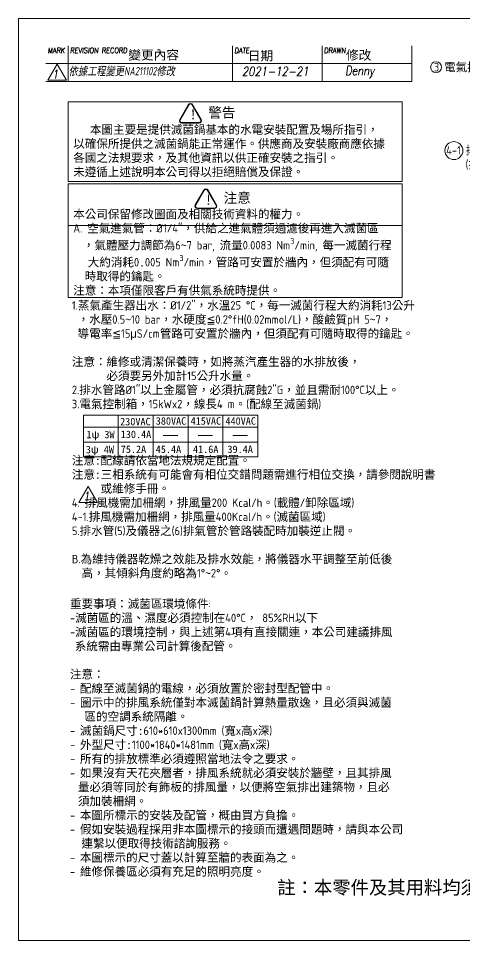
# Model space of a CAD drawing. Header units: millimetres. Extents: x -215875 to -182231, y -22821 to -2215.
# Drawn here: x -195416 to -190936, y -22821 to -13551 of the extents above; entities that cross this region are included whole.
import ezdxf

# ---------------------------------------------------------------- set-up
doc = ezdxf.new("R2010")
doc.units = ezdxf.units.MM
doc.header["$MEASUREMENT"] = 0
doc.layers.get('0').update_dxf_attribs({"lineweight": 25})
for name, color, linetype, lineweight in [('D', 3, 'Continuous', 13), ('F', 7, 'Continuous', 15), ('T', 4, 'Continuous', 15)]:
    doc.layers.add(name, color=color, linetype=linetype, lineweight=lineweight)
doc.styles.get("Standard").update_dxf_attribs({"font": 'KAIU.TTF'})
doc.styles.add('STU25', font='isocp2.shx')
doc.styles.add('Text', font='romans.shx', dxfattribs={"width": 0.8, "oblique": 10})

msp = doc.modelspace()

# ---------------------------------------------------------------- hatches: boundary and pattern name
at = {"layer": 'D'}
h = msp.add_hatch(color=11, dxfattribs=at)
edge = h.paths.add_edge_path()
edge.add_line((-193709.79, -14418.38), (-193795.149, -14566.226))
edge.add_arc((-193773.498, -14578.726), 25, 149.9999999, 270)
edge.add_line((-193773.498, -14603.726), (-193602.78, -14603.726))
edge.add_arc((-193602.78, -14578.726), 25, 270, 389.9999999)
edge.add_line((-193581.13, -14566.226), (-193666.488, -14418.38))
edge.add_arc((-193688.139, -14430.88), 25, 30, 150)
edge = h.paths.add_edge_path(flags=16)
edge.add_arc((-193688.139, -14430.88), 20, 30, 150)
edge.add_line((-193705.46, -14420.88), (-193790.819, -14568.726))
edge.add_arc((-193773.498, -14578.726), 20, 149.9999999, 270)
edge.add_line((-193773.498, -14598.726), (-193602.78, -14598.726))
edge.add_arc((-193602.78, -14578.726), 20, 270, 389.9999999)
edge.add_line((-193585.46, -14568.726), (-193670.819, -14420.88))
h = msp.add_hatch(color=11, dxfattribs=at)
edge = h.paths.add_edge_path()
edge.add_ellipse((-193618.528, -15437.426), major_axis=(25, 0), ratio=1, start_angle=149.9999999, end_angle=270)
edge.add_line((-193618.528, -15462.426), (-193447.81, -15462.426))
edge.add_ellipse((-193447.81, -15437.426), major_axis=(25, 0), ratio=1, start_angle=270, end_angle=389.9999999)
edge.add_line((-193426.16, -15424.926), (-193511.519, -15277.08))
edge.add_ellipse((-193533.169, -15289.58), major_axis=(25, 0), ratio=1, start_angle=30, end_angle=150)
edge.add_line((-193554.82, -15277.08), (-193640.179, -15424.926))
edge = h.paths.add_edge_path(flags=16)
edge.add_ellipse((-193618.528, -15437.426), major_axis=(20, 0), ratio=1, start_angle=149.9999999, end_angle=270)
edge.add_line((-193618.528, -15457.426), (-193447.81, -15457.426))
edge.add_ellipse((-193447.81, -15437.426), major_axis=(20, 0), ratio=1, start_angle=270, end_angle=389.9999999)
edge.add_line((-193430.49, -15427.426), (-193515.849, -15279.58))
edge.add_ellipse((-193533.169, -15289.58), major_axis=(20, 0), ratio=1, start_angle=30, end_angle=150)
edge.add_line((-193550.49, -15279.58), (-193635.849, -15427.426))

# ---------------------------------------------------------------- linework, layer by layer
at = {"layer": 'D', "color": 11}
for p, q in [((-193709.79, -14418.38), (-193795.149, -14566.226)), ((-193705.46, -14420.88), (-193790.819, -14568.726)), ((-193670.819, -14420.88), (-193585.46, -14568.726)), ((-193666.488, -14418.38), (-193581.13, -14566.226)), ((-193773.498, -14598.726), (-193602.78, -14598.726)), ((-193773.498, -14603.726), (-193602.78, -14603.726)), ((-193554.82, -15277.08), (-193640.179, -15424.926)), ((-193550.49, -15279.58), (-193635.849, -15427.426)), ((-193515.849, -15279.58), (-193430.49, -15427.426)), ((-193511.519, -15277.08), (-193426.16, -15424.926)), ((-193618.528, -15457.426), (-193447.81, -15457.426)), ((-193618.528, -15462.426), (-193447.81, -15462.426)), ((-193961.737, -17745.233), (-193816.712, -17745.233)), ((-193611.737, -17745.233), (-193466.712, -17745.233)), ((-193261.737, -17745.233), (-193116.712, -17745.233))]:
    msp.add_line(p, q, dxfattribs=at)
at = {"layer": 'D'}
for p, q in [((-194762.888, -17539.219), (-193012.888, -17539.219)), ((-194762.888, -17539.219), (-194762.888, -17959.311)), ((-194412.888, -17539.219), (-194412.888, -17959.311)), ((-194062.888, -17539.219), (-194062.888, -17959.311)), ((-193712.888, -17539.219), (-193712.888, -17959.311)), ((-193362.888, -17539.219), (-193362.888, -17959.311)), ((-193012.888, -17539.219), (-193012.888, -17959.311)), ((-194762.888, -17659.311), (-193012.888, -17659.311)), ((-194762.888, -17809.311), (-193012.888, -17809.311)), ((-194762.888, -17809.311), (-193012.888, -17809.311)), ((-194762.888, -17959.311), (-193012.888, -17959.311))]:
    msp.add_line(p, q, dxfattribs=at)
at = {"layer": 'D', "color": 11}
for points in [[(-194916.414, -14388.778), (-191562.319, -14388.778), (-191562.319, -15189.278), (-194916.414, -15189.278)], [(-194916.414, -15212.754), (-191562.319, -15212.754), (-191562.319, -15632.041), (-194916.414, -15632.041)], [(-194916.414, -15632.041), (-191562.319, -15632.041), (-191562.319, -16357.339), (-194916.414, -16357.339)]]:
    msp.add_lwpolyline(points, close=True, dxfattribs=at)
at = {"layer": 'D'}
for centre, radius in [((-191221.278, -14040.741), 55), ((-191042.581, -14879.469), 90)]:
    msp.add_circle(centre, radius, dxfattribs=at)
at = {"layer": 'D', "color": 11}
for centre, radius, start, end in [((-193688.139, -14430.88), 25, 30, 150), ((-193688.139, -14430.88), 20, 30, 150), ((-193773.498, -14578.726), 25, 149.9999999, 270), ((-193773.498, -14578.726), 20, 149.9999999, 270), ((-193602.78, -14578.726), 25, 270, 29.9999999), ((-193602.78, -14578.726), 20, 270, 29.9999999), ((-193533.169, -15289.58), 25, 30, 150), ((-193533.169, -15289.58), 20, 30, 150), ((-193618.528, -15437.426), 25, 149.9999999, 270), ((-193618.528, -15437.426), 20, 149.9999999, 270), ((-193447.81, -15437.426), 25, 270, 29.9999999), ((-193447.81, -15437.426), 20, 270, 29.9999999)]:
    msp.add_arc(centre, radius, start, end, dxfattribs=at)
at = {"layer": 'F', "color": 7}
for p, q in [((-194916.803, -13825.049), (-194916.803, -14185.049)), ((-193266.653, -14185.049), (-193266.653, -13825.049)), ((-192366.653, -14185.049), (-192366.653, -13825.049)), ((-191466.653, -14185.049), (-191466.653, -13825.049)), ((-191466.653, -14005.049), (-195141.803, -14005.049)), ((-195141.803, -14185.049), (-191466.653, -14185.049))]:
    msp.add_line(p, q, dxfattribs=at)
at = {"layer": 'F'}
msp.add_line((-191466.653, -13825.049), (-191466.653, -14185.049), dxfattribs=at)
at = {"layer": 'F', "color": 6}
msp.add_lwpolyline([(-195415.824, -13551.028), (-195415.824, -22821.028), (-182230.824, -22821.028), (-182230.824, -13551.028)], close=True, dxfattribs=at)
msp.add_lwpolyline([(-195415.824, -13551.028), (-195415.824, -22821.028), (-182230.824, -22821.028), (-182230.824, -13551.028)], close=True, dxfattribs=at)
at = {"layer": 'F', "color": 7}
for points in [[(-195027.587, -14010.718), (-195121.078, -14172.649), (-194934.096, -14172.649)], [(-194715.481, -18255.012), (-194808.972, -18416.942), (-194621.991, -18416.942)]]:
    msp.add_lwpolyline(points, close=True, dxfattribs=at)

# ---------------------------------------------------------------- texts
at = {"lineweight": -3}
for s, p in [('變更內容', (-194312.469, -13963.834)), ('日期', (-193112.308, -13972.733)), ('修改', (-192126.829, -13965.614))]:
    msp.add_text(s, height=93.4085, dxfattribs=at).set_placement(p)
at = {"insert": (-192816.617, -22219.621), "char_height": 135.00867, "attachment_point": 1, "style": 'STU25'}
msp.add_mtext('{\\f標楷體|b0|i0|c136|p65;註：本零件及其用料均須符合}RoHS{\\f標楷體|b0|i0|c136|p65;指令。}', dxfattribs=at)
at = {"layer": 'D', "insert": (-191243.691, -13998.098), "char_height": 85, "attachment_point": 1}
msp.add_mtext('{\\Fisocp2.shx;3 }電氣控制箱', dxfattribs=at)
at = {"layer": 'D', "color": 11, "attachment_point": 1, "style": 'STU25'}
for s, insert, char_height in [('{\\f標楷體|b0|i0|c136|p65;警告}', (-193509.937, -14446.241), 100), ('{\\f標楷體|b0|i0|c136|p65;!}', (-193696.45, -14465.61), 100), ('\\A1;\\P  {\\f????|b0|i0|c0|p54;  \\H0.2353x; \\f標楷體|b0|i0|c136|p65;\\H4.25x;本圖主要是提供滅菌鍋基本的水電安裝配置及場所指引，\\P以確保所提供之滅菌鍋能正常運作。供應商及安裝廠商應依據\\P各國之法規要求，及其他資訊以供正確安裝之指引。\\P未遵循上述說明本公司得以拒絕賠償及保證。\\P\\P\\P本公司保留修改圖面及相關技術資料的權力。\\P}A. {\\f標楷體|b0|i0|c136|p65;空氣進氣管：}%%c1/4"{\\f標楷體|b0|i0|c136|p65;，供給之進氣體須過濾後再進入滅菌區\\P}  {\\f標楷體|b0|i0|c136|p65;，氣體壓力調節為}6{\\f標楷體|b0|i0|c136|p65;~}7 bar, {\\f標楷體|b0|i0|c136|p65;流量}0.0083 Nm{\\H0.7x;\\S3^ ;}/min, {\\f標楷體|b0|i0|c136|p65;每一滅菌行程\\P}   {\\f標楷體|b0|i0|c136|p65;大約消耗}0{\\f標楷體|b0|i0|c136|p65;.}005 Nm{\\H0.7x;\\S3^ ;}/min{\\f標楷體|b0|i0|c136|p65;，管路可安置於牆內，但須配有可隨\\P  時取得的鑰匙。\\P注意：本項僅限客戶有供氣系統時提供。}', (-194865.723, -14484.511), 85), ('{\\f標楷體|b0|i0|c136|p65;注意}', (-193354.968, -15304.941), 100), ('{\\f標楷體|b0|i0|c136|p65;!}', (-193541.48, -15324.31), 100), ('1.{\\f標楷體|b0|i0|c136|p65;蒸氣產生器出水：}%%C1/2"{\\f標楷體|b0|i0|c136|p65;，水溫}25 %%DC{\\f標楷體|b0|i0|c136|p65;，每一滅菌行程大約消耗}13{\\f標楷體|b0|i0|c136|p65;公升\\P ，水壓}0.5{\\f標楷體|b0|i0|c136|p65;~}10 bar{\\f標楷體|b0|i0|c136|p65;，水硬度\\f新細明體|b0|i0|c136|p18;≦}0.2%%DfH(0.02mmol/L){\\f標楷體|b0|i0|c136|p65;，酸鹼質}pH 5{\\f標楷體|b0|i0|c136|p65;~}7{\\f標楷體|b0|i0|c136|p65;，\\P 導電率\\f新細明體|b0|i0|c136|p18;≦}15{\\f新細明體|b0|i0|c136|p16;μ}S/cm{\\f標楷體|b0|i0|c136|p65;管路可安置於牆內，但須配有可隨時取得的鑰匙。\\P\\P注意：維修或清潔保養時，如將蒸汽產生器的水排放後，\\P      必須要另外加計}15{\\f標楷體|b0|i0|c136|p65;公升水量。}\\P2.{\\f標楷體|b0|i0|c136|p65;排水管路}%%C1"{\\f標楷體|b0|i0|c136|p65;以上金屬管，必須抗腐蝕}2"G{\\f標楷體|b0|i0|c136|p65;，並且需耐}100%%DC{\\f標楷體|b0|i0|c136|p65;以上。} \\P3.{\\f標楷體|b0|i0|c136|p65;電氣控制箱，}15kWx2{\\f標楷體|b0|i0|c136|p65;，線長}4 m{\\f標楷體|b0|i0|c136|p65;。}({\\f標楷體|b0|i0|c136|p65;配線至滅菌鍋}) \\P\\P\\P\\P{\\f標楷體|b0|i0|c136|p65;注意:配線請依當地法規規定配置。\\P\\fDFKai-SB|b0|i0|c136|p65;注意:三相系統有可能會有相位交錯問題需進行相位交換，請參閱說明書\\P     或維修手冊。}\\P4. {\\f標楷體|b0|i0|c136|p65;排風機需加柵網，排風量}200 Kcal/h{\\f標楷體|b0|i0|c136|p65;。}({\\f標楷體|b0|i0|c136|p65;載體}/{\\f標楷體|b0|i0|c136|p65;卸除區域})\\P4-1.{\\f標楷體|b0|i0|c136|p65;排風機需加柵網，排風量}400Kcal/h{\\f標楷體|b0|i0|c136|p65;。}({\\f標楷體|b0|i0|c136|p65;滅菌區域})\\P5.{\\f標楷體|b0|i0|c136|p65;排水管}(5){\\f標楷體|b0|i0|c136|p65;及儀器之}(6){\\f標楷體|b0|i0|c136|p65;排氣管於管路裝配時加裝逆止閥。\\P}\\PB.{\\f標楷體|b0|i0|c136|p65;為維持儀器乾燥之效能及排水效能，將儀器水平調整至前低後}\\P  {\\f標楷體|b0|i0|c136|p65;高，其傾斜角度約略為}1%%D{\\f標楷體|b0|i0|c136|p65;~}2%%D{\\f標楷體|b0|i0|c136|p65;。}', (-194879.477, -16392.949), 85), ('{\\f標楷體|b0|i0|c136|p65;230VAC}', (-194394.644, -17566.215), 75), ('{\\f標楷體|b0|i0|c136|p65;380VAC}', (-194036.761, -17560.03), 75), ('{\\f標楷體|b0|i0|c136|p65;415VAC}', (-193686.761, -17560.03), 75), ('{\\f標楷體|b0|i0|c136|p65;440VAC}', (-193336.761, -17560.03), 75), ('{\\f標楷體|b0|i0|c136|p65;1ψ 3W}', (-194733.037, -17696.289), 75), ('{\\f標楷體|b0|i0|c136|p65;130.4A}', (-194388.562, -17694.631), 75), ('{\\f標楷體|b0|i0|c136|p65;3ψ 4W}', (-194739.079, -17847.3), 75), ('{\\f標楷體|b0|i0|c136|p65;75.2A}', (-194388.562, -17844.631), 75), ('{\\f標楷體|b0|i0|c136|p65;45.4A}', (-194037.09, -17844.631), 75), ('{\\f標楷體|b0|i0|c136|p65;41.6A}', (-193662.737, -17844.631), 75), ('{\\f標楷體|b0|i0|c136|p65;39.4A}', (-193316.765, -17844.631), 75), ('{\\f標楷體|b0|i0|c136|p65;重要事項：滅菌區環境條件}:\\P-{\\f標楷體|b0|i0|c136|p65;滅菌區的溫、濕度必須控制在}40%%DC{\\f標楷體|b0|i0|c136|p65;，} 85%RH{\\f標楷體|b0|i0|c136|p65;以下\\P}-{\\f標楷體|b0|i0|c136|p65;滅菌區的環境控制，與上述第}4{\\f標楷體|b0|i0|c136|p65;項有直接關連，本公司建議排風\\P} {\\f標楷體|b0|i0|c136|p65;系統需由專業公司計算後配管。\\P\\P注意：\\P}- {\\f標楷體|b0|i0|c136|p65;配線至滅菌鍋的電線，必須放置於密封型配管中。\\P}- {\\f標楷體|b0|i0|c136|p65;圖示中的排風系統僅對本滅菌鍋計算熱量散逸，且必須與滅菌\\P}   {\\f標楷體|b0|i0|c136|p65;區的空調系統隔離。\\P}- {\\f標楷體|b0|i0|c136|p65;滅菌鍋尺寸:}610*610x1300mm ({\\f標楷體|b0|i0|c136|p65;寬}x{\\f標楷體|b0|i0|c136|p65;高}x{\\f標楷體|b0|i0|c136|p65;深})\\P- {\\f標楷體|b0|i0|c136|p65;外型尺寸:}1100*1840*1481mm ({\\f標楷體|b0|i0|c136|p65;寬}x{\\f標楷體|b0|i0|c136|p65;高}x{\\f標楷體|b0|i0|c136|p65;深})\\P- {\\f標楷體|b0|i0|c136|p65;所有的排放標準必須遵照當地法令之要求。\\P}- {\\f標楷體|b0|i0|c136|p65;如果沒有天花夾層者，排風系統就必須安裝於牆壁，且其排風\\P} {\\f???|b0|i0|c0|p65; \\f標楷體|b0|i0|c136|p65;量必須等同於有飾板的排風量，以便將空氣排出建築物，且必\\P} {\\f???|b0|i0|c0|p65; \\f標楷體|b0|i0|c136|p65;須加裝柵網。\\P}- {\\f標楷體|b0|i0|c136|p65;本圖所標示的安裝及配管，概由買方負擔。\\P}- {\\f標楷體|b0|i0|c136|p65;假如安裝過程採用非本圖標示的接頭而遭遇問題時，請與本公司\\P  連繫以便取得技術諮詢服務。\\P}- {\\f標楷體|b0|i0|c136|p65;本圖標示的尺寸蓋以計算至牆的表面為之。\\P}- {\\f標楷體|b0|i0|c136|p65;維修保養區必須有充足的照明亮度。}', (-194898.564, -19393.341), 85)]:
    msp.add_mtext(s, dxfattribs=dict(at, insert=insert, char_height=char_height))
at = {"layer": 'D', "insert": (-191119.809, -14834.267), "char_height": 85, "attachment_point": 1, "style": 'STU25'}
msp.add_mtext('4-1 {\\f標楷體|b0|i0|c136|p65;排風機\\P}    ({\\f標楷體|b0|i0|c136|p65;抽風機})', dxfattribs=at)
at = {"layer": 'F', "color": 1, "lineweight": 15, "style": 'Text', "oblique": 5, "width": 0.8}
for s, p in [('MARK', (-195121.901, -13899.349)), ('REVISION RECORD', (-194896.901, -13899.349)), ('DATE', (-193246.751, -13899.349)), ('DRAWN', (-192346.751, -13899.349))]:
    msp.add_text(s, height=54, dxfattribs=at).set_placement(p)
at = {"layer": 'T', "lineweight": 20, "style": 'Text', "oblique": 10, "width": 0.8}
for s, height, p in [('1', 90, (-195076.525, -14156.176)), ('2021-12-21', 92, (-193170.842, -14129.291)), ('Denny', 92, (-192135.472, -14121.027)), ('1', 90, (-194764.419, -18400.469))]:
    msp.add_text(s, height=height, dxfattribs=at).set_placement(p)
at = {"layer": 'T', "linetype": 'Continuous', "lineweight": 20, "insert": (-194911.076, -14039.406), "char_height": 82.79908, "attachment_point": 1, "style": 'Text'}
msp.add_mtext('{\\fDFKai-SB|b0|i0|c136|p65;依據工程變更\\Fisocp2.shx|c136;NA211102\\fDFKai-SB|b0|i0|c136|p65;修改}', dxfattribs=at)

doc.saveas('drawing.dxf')
